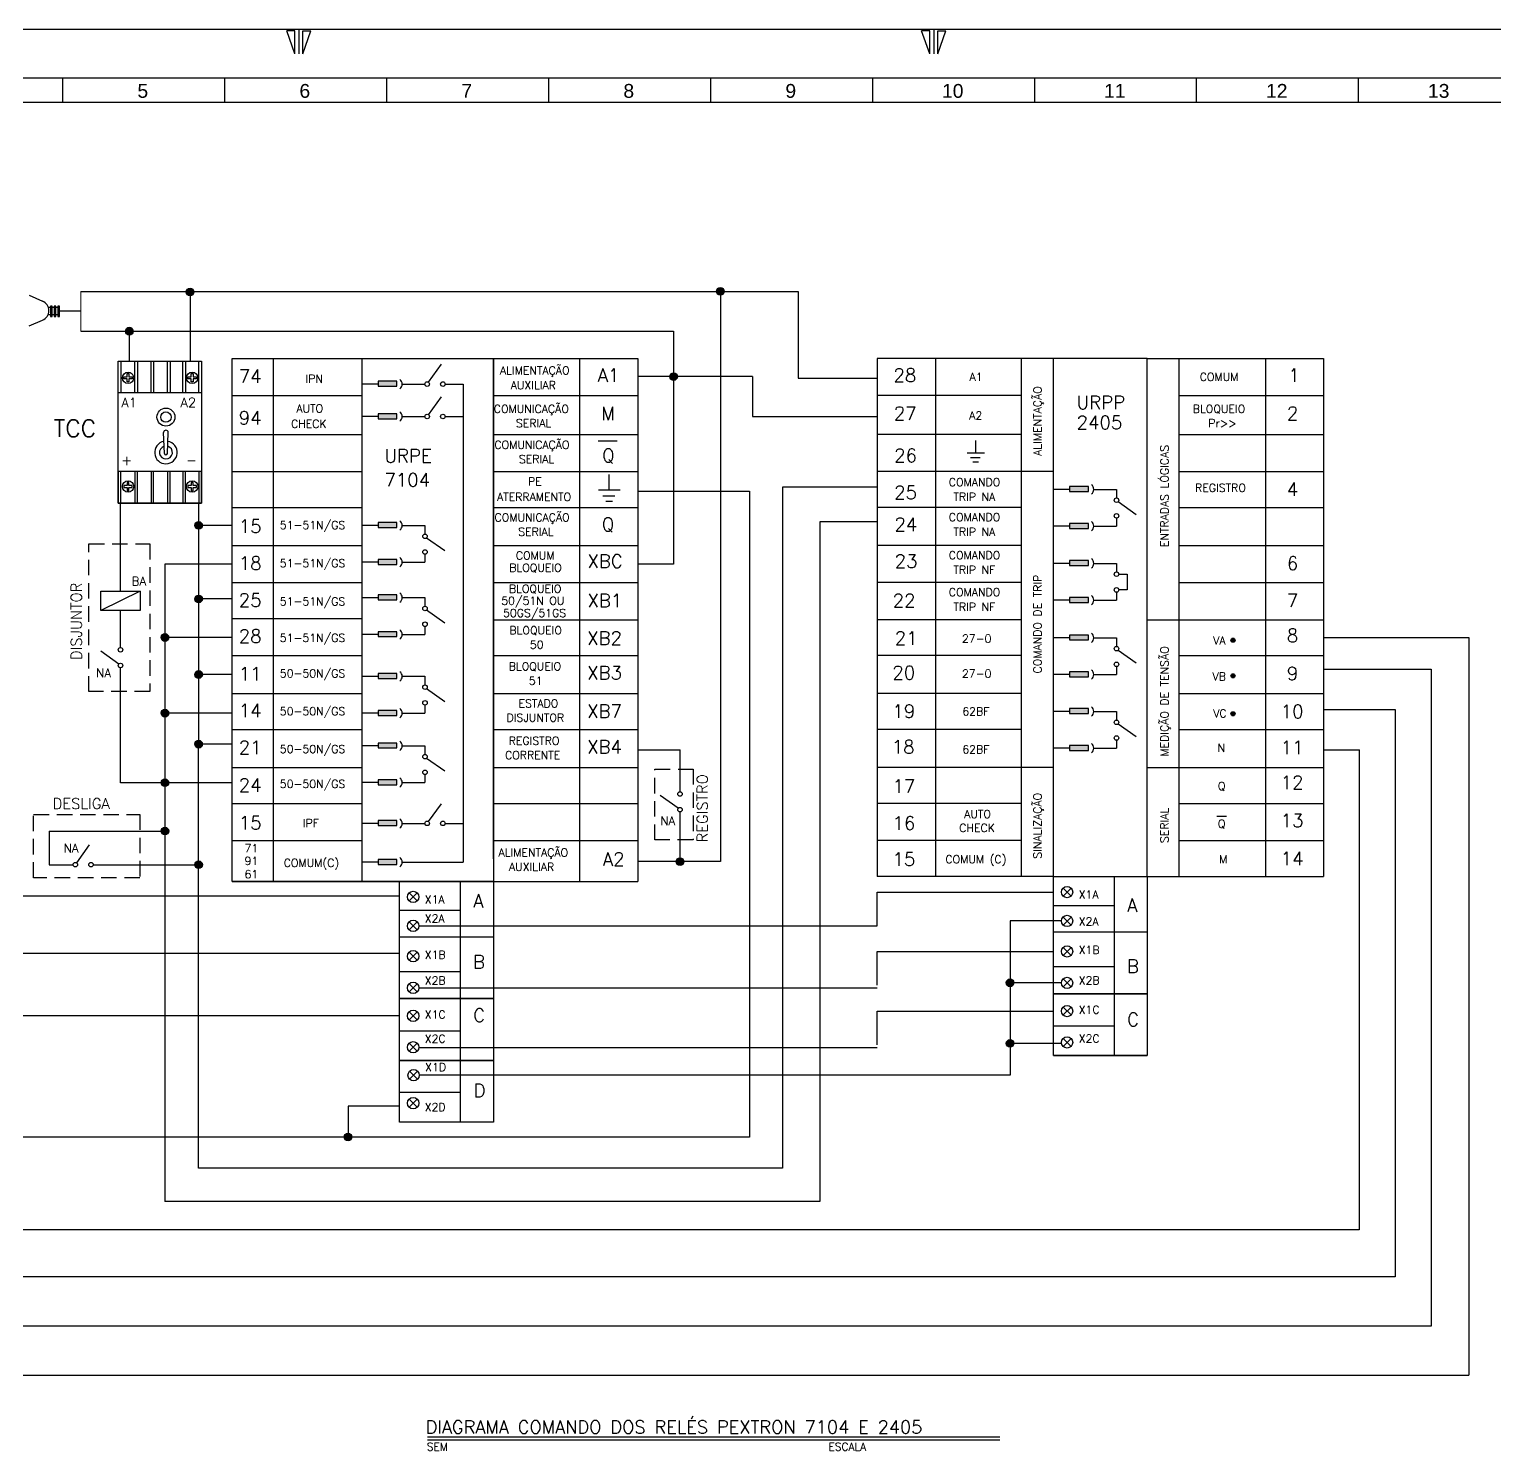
# Model space of a CAD drawing. Header units: millimetres. Extents: x 4701 to 5972, y 985 to 1750.
# Drawn here: x 4856.5 to 5156.5, y 1360.3 to 1651.3 of the extents above; entities that cross this region are included whole.
import ezdxf
from ezdxf.enums import TextEntityAlignment as Align

# ---------------------------------------------------------------- set-up
doc = ezdxf.new("R2010")
doc.units = ezdxf.units.MM
doc.linetypes.add('DASHED', pattern=[19.05, 12.7, -6.35])
for name, color, linetype in [('CT00035', 2, 'Continuous'), ('HACHURAS', 6, 'Continuous'), ('PEN1', 1, 'Continuous'), ('PEN2', 2, 'Continuous'), ('PEN3', 3, 'Continuous'), ('PEN4', 4, 'Continuous'), ('PEN6', 6, 'Continuous'), ('TEXTO 2', 2, 'Continuous'), ('TEXTO 4', 4, 'Continuous'), ('TEXTO3', 3, 'Continuous')]:
    doc.layers.add(name, color=color, linetype=linetype)
doc.styles.add('ROMANS', font='romans.shx', dxfattribs={"height": 1.8})
doc.styles.add('ROMANS1', font='romans.shx', dxfattribs={"height": 1.8})
doc.styles.add('TEXTO STAHL', font='arial.ttf')

msp = doc.modelspace()

# ---------------------------------------------------------------- hatches: boundary and pattern name
at = {"layer": 'PEN1'}
for points in [[(4931.73, 1579.22), (4927.86, 1579.22), (4927.86, 1578.2), (4931.73, 1578.2)], [(4931.73, 1572.58), (4927.86, 1572.58), (4927.86, 1571.56), (4931.73, 1571.56)], [(5073.33, 1557.67), (5069.46, 1557.67), (5069.46, 1556.65), (5073.33, 1556.65)], [(4931.73, 1550.3), (4927.86, 1550.3), (4927.86, 1549.28), (4931.73, 1549.28)], [(5073.33, 1550.14), (5069.46, 1550.14), (5069.46, 1549.11), (5073.33, 1549.11)], [(4931.73, 1542.76), (4927.86, 1542.76), (4927.86, 1541.74), (4931.73, 1541.74)], [(5073.33, 1542.52), (5069.46, 1542.52), (5069.46, 1541.5), (5073.33, 1541.5)], [(4931.73, 1535.5), (4927.86, 1535.5), (4927.86, 1534.48), (4931.73, 1534.48)], [(5073.33, 1534.98), (5069.46, 1534.98), (5069.46, 1533.96), (5073.33, 1533.96)], [(4931.73, 1527.96), (4927.86, 1527.96), (4927.86, 1526.94), (4931.73, 1526.94)], [(5073.33, 1527.28), (5069.46, 1527.28), (5069.46, 1526.26), (5073.33, 1526.26)], [(4931.73, 1519.39), (4927.86, 1519.39), (4927.86, 1518.37), (4931.73, 1518.37)], [(5073.33, 1519.74), (5069.46, 1519.74), (5069.46, 1518.72), (5073.33, 1518.72)], [(5073.33, 1512.22), (5069.46, 1512.22), (5069.46, 1511.19), (5073.33, 1511.19)], [(4931.73, 1511.85), (4927.86, 1511.85), (4927.86, 1510.83), (4931.73, 1510.83)], [(4931.73, 1505.17), (4927.86, 1505.17), (4927.86, 1504.15), (4931.73, 1504.15)], [(5073.33, 1504.68), (5069.46, 1504.68), (5069.46, 1503.65), (5073.33, 1503.65)], [(4931.73, 1497.63), (4927.86, 1497.63), (4927.86, 1496.61), (4931.73, 1496.61)], [(4931.73, 1489.28), (4927.86, 1489.28), (4927.86, 1488.26), (4931.73, 1488.26)], [(4931.73, 1481.34), (4927.86, 1481.34), (4927.86, 1480.32), (4931.73, 1480.32)]]:
    msp.add_hatch(color=256, dxfattribs=at).paths.add_polyline_path(points)
at = {"layer": 'PEN2'}
h = msp.add_hatch(color=256, dxfattribs=at)
h.dxf.hatch_style = 1
h.paths.add_polyline_path([(5103.35, 1526.21, 1), (5102.5, 1526.21, 1)])
h = msp.add_hatch(color=256, dxfattribs=at)
h.dxf.hatch_style = 1
h.paths.add_polyline_path([(5103.35, 1518.92, 1), (5102.5, 1518.92, 1)])
h = msp.add_hatch(color=256, dxfattribs=at)
h.dxf.hatch_style = 1
h.paths.add_polyline_path([(5103.35, 1511.15, 1), (5102.5, 1511.15, 1)])
at = {"layer": 'PEN3'}
h = msp.add_hatch(color=256, dxfattribs=at)
h.paths.add_polyline_path([(4889.38, 1598.29, 0.414214), (4888.59, 1597.51), (4889.38, 1597.51)])
h.paths.add_polyline_path([(4889.38, 1598.29), (4889.38, 1597.51), (4890.17, 1597.51, 0.414214)])
h.paths.add_polyline_path([(4890.17, 1597.51), (4888.59, 1597.51, 1)])
h = msp.add_hatch(color=256, dxfattribs=at)
h.paths.add_polyline_path([(4997.95, 1598.41, 0.414214), (4997.16, 1597.63), (4997.95, 1597.63)])
h.paths.add_polyline_path([(4997.95, 1598.41), (4997.95, 1597.63), (4998.74, 1597.63, 0.414214)])
h.paths.add_polyline_path([(4998.74, 1597.63), (4997.16, 1597.63, 1)])
h = msp.add_hatch(color=256, dxfattribs=at)
h.paths.add_polyline_path([(4876.94, 1590.27, 0.414214), (4876.15, 1589.48), (4876.94, 1589.48)])
h.paths.add_polyline_path([(4876.94, 1590.27), (4876.94, 1589.48), (4877.72, 1589.48, 0.414214)])
h.paths.add_polyline_path([(4877.72, 1589.48), (4876.15, 1589.48, 1)])
h = msp.add_hatch(color=256, dxfattribs=at)
h.paths.add_polyline_path([(4988.38, 1580.97, 0.414214), (4987.59, 1580.18), (4988.38, 1580.18)])
h.paths.add_polyline_path([(4988.38, 1580.97), (4988.38, 1580.18), (4989.17, 1580.18, 0.414214)])
h.paths.add_polyline_path([(4989.17, 1580.18), (4987.59, 1580.18, 1)])
h = msp.add_hatch(color=256, dxfattribs=at)
h.paths.add_polyline_path([(4891.12, 1550.51, 0.414214), (4890.33, 1549.72), (4891.12, 1549.72)])
h.paths.add_polyline_path([(4891.12, 1550.51), (4891.12, 1549.72), (4891.9, 1549.72, 0.414214)])
h.paths.add_polyline_path([(4891.9, 1549.72), (4890.33, 1549.72, 1)])
h = msp.add_hatch(color=256, dxfattribs=at)
h.paths.add_polyline_path([(4891.12, 1535.46, 0.414214), (4890.33, 1534.67), (4891.12, 1534.67)])
h.paths.add_polyline_path([(4891.12, 1535.46), (4891.12, 1534.67), (4891.9, 1534.67, 0.414214)])
h.paths.add_polyline_path([(4891.9, 1534.67), (4890.33, 1534.67, 1)])
h = msp.add_hatch(color=256, dxfattribs=at)
h.paths.add_polyline_path([(4884.23, 1527.55, 0.414214), (4883.44, 1526.77), (4884.23, 1526.77)])
h.paths.add_polyline_path([(4884.23, 1527.55), (4884.23, 1526.77), (4885.02, 1526.77, 0.414214)])
h.paths.add_polyline_path([(4885.02, 1526.77), (4883.44, 1526.77, 1)])
h = msp.add_hatch(color=256, dxfattribs=at)
h.paths.add_polyline_path([(4891.12, 1519.97, 0.414214), (4890.33, 1519.19), (4891.12, 1519.19)])
h.paths.add_polyline_path([(4891.12, 1519.97), (4891.12, 1519.19), (4891.9, 1519.19, 0.414214)])
h.paths.add_polyline_path([(4891.9, 1519.19), (4890.33, 1519.19, 1)])
h = msp.add_hatch(color=256, dxfattribs=at)
h.paths.add_polyline_path([(4884.23, 1512.06, 0.414214), (4883.44, 1511.28), (4884.23, 1511.28)])
h.paths.add_polyline_path([(4884.23, 1512.06), (4884.23, 1511.28), (4885.02, 1511.28, 0.414214)])
h.paths.add_polyline_path([(4885.02, 1511.28), (4883.44, 1511.28, 1)])
h = msp.add_hatch(color=256, dxfattribs=at)
h.paths.add_polyline_path([(4891.12, 1505.73, 0.414214), (4890.33, 1504.94), (4891.12, 1504.94)])
h.paths.add_polyline_path([(4891.12, 1505.73), (4891.12, 1504.94), (4891.9, 1504.94, 0.414214)])
h.paths.add_polyline_path([(4891.9, 1504.94), (4890.33, 1504.94, 1)])
h = msp.add_hatch(color=256, dxfattribs=at)
h.paths.add_polyline_path([(4884.23, 1497.82, 0.414214), (4883.44, 1497.03), (4884.23, 1497.03)])
h.paths.add_polyline_path([(4884.23, 1497.82), (4884.23, 1497.03), (4885.02, 1497.03, 0.414214)])
h.paths.add_polyline_path([(4885.02, 1497.03), (4883.44, 1497.03, 1)])
h = msp.add_hatch(color=256, dxfattribs=at)
h.paths.add_polyline_path([(4884.23, 1487.92, 0.414214), (4883.44, 1487.14), (4884.23, 1487.14)])
h.paths.add_polyline_path([(4884.23, 1487.92), (4884.23, 1487.14), (4885.02, 1487.14, 0.414214)])
h.paths.add_polyline_path([(4885.02, 1487.14), (4883.44, 1487.14, 1)])
h = msp.add_hatch(color=256, dxfattribs=at)
h.paths.add_polyline_path([(4891.12, 1481.04, 0.414214), (4890.33, 1480.25), (4891.12, 1480.25)])
h.paths.add_polyline_path([(4891.12, 1481.04), (4891.12, 1480.25), (4891.9, 1480.25, 0.414214)])
h.paths.add_polyline_path([(4891.9, 1480.25), (4890.33, 1480.25, 1)])
h = msp.add_hatch(color=256, dxfattribs=at)
h.paths.add_polyline_path([(4989.7, 1481.67, 0.414214), (4988.91, 1480.88), (4989.7, 1480.88)])
h.paths.add_polyline_path([(4989.7, 1481.67), (4989.7, 1480.88), (4990.48, 1480.88, 0.414214)])
h.paths.add_polyline_path([(4990.48, 1480.88), (4988.91, 1480.88, 1)])
h = msp.add_hatch(color=256, dxfattribs=at)
h.paths.add_polyline_path([(5057.27, 1456.87, 0.414214), (5056.48, 1456.08), (5057.27, 1456.08)])
h.paths.add_polyline_path([(5057.27, 1456.87), (5057.27, 1456.08), (5058.06, 1456.08, 0.414214)])
h.paths.add_polyline_path([(5058.06, 1456.08), (5056.48, 1456.08, 1)])
h = msp.add_hatch(color=256, dxfattribs=at)
h.paths.add_polyline_path([(5057.27, 1444.46, 0.414214), (5056.48, 1443.67), (5057.27, 1443.67)])
h.paths.add_polyline_path([(5057.27, 1444.46), (5057.27, 1443.67), (5058.06, 1443.67, 0.414214)])
h.paths.add_polyline_path([(5058.06, 1443.67), (5056.48, 1443.67, 1)])
h = msp.add_hatch(color=256, dxfattribs=at)
h.paths.add_polyline_path([(4921.72, 1425.28, 0.414214), (4920.93, 1424.49), (4921.72, 1424.49)])
h.paths.add_polyline_path([(4921.72, 1425.28), (4921.72, 1424.49), (4922.51, 1424.49, 0.414214)])
h.paths.add_polyline_path([(4922.51, 1424.49), (4920.93, 1424.49, 1)])

# ---------------------------------------------------------------- linework, layer by layer
at = {"layer": 'HACHURAS'}
for p, q in [((4938.22, 1579.01), (4940.83, 1582.7)), ((4938.22, 1572.37), (4940.83, 1576.06)), ((5079.42, 1554.58), (5083.11, 1551.97)), ((4937.82, 1547.2), (4941.51, 1544.59)), ((5079.53, 1539.72), (5081.26, 1539.72)), ((5081.26, 1539.72), (5081.26, 1536.51)), ((5081.26, 1536.51), (5079.53, 1536.51)), ((4937.82, 1532.4), (4941.51, 1529.79)), ((5079.42, 1524.19), (5083.11, 1521.58)), ((4874.77, 1521.34), (4871.08, 1523.95)), ((4937.82, 1516.3), (4941.51, 1513.69)), ((5079.42, 1509.12), (5083.11, 1506.51)), ((4937.82, 1502.08), (4941.51, 1499.47)), ((4989.34, 1491.81), (4985.65, 1494.42)), ((4938.22, 1489.07), (4940.83, 1492.75)), ((4866.17, 1480.61), (4868.78, 1484.3))]:
    msp.add_line(p, q, dxfattribs=at)
at = {"layer": 'PEN1'}
for p, q in [((4700.64, 1651.28), (5541.64, 1651.28)), ((4910.82, 1651), (4909.16, 1651)), ((4910.82, 1646.28), (4909.16, 1651)), ((4910.82, 1646.28), (4910.82, 1651)), ((4911.64, 1651.28), (4911.64, 1646.28)), ((4912.45, 1646.28), (4912.45, 1651)), ((4912.45, 1651), (4914.11, 1651)), ((4912.45, 1646.28), (4914.11, 1651)), ((5040.82, 1651), (5039.16, 1651)), ((5040.82, 1646.28), (5039.16, 1651)), ((5040.82, 1646.28), (5040.82, 1651)), ((5041.64, 1651.28), (5041.64, 1646.28)), ((5042.45, 1646.28), (5042.45, 1651)), ((5042.45, 1651), (5044.11, 1651)), ((5042.45, 1646.28), (5044.11, 1651)), ((4863.31, 1636.28), (4863.31, 1641.28)), ((4896.47, 1636.28), (4896.47, 1641.28)), ((4929.64, 1636.28), (4929.64, 1641.28)), ((4962.81, 1636.28), (4962.81, 1641.28)), ((4995.97, 1636.28), (4995.97, 1641.28)), ((5029.14, 1636.28), (5029.14, 1641.28)), ((5062.31, 1636.28), (5062.31, 1641.28)), ((5095.47, 1636.28), (5095.47, 1641.28)), ((5128.64, 1636.28), (5128.64, 1641.28)), ((5526.64, 1636.28), (4730.64, 1636.28)), ((4906.39, 1583.9), (4906.39, 1476.82)), ((4924.53, 1583.9), (4924.53, 1476.82)), ((4951.48, 1583.9), (4981.03, 1583.9)), ((4951.48, 1481.45), (4951.48, 1583.9)), ((4969.14, 1583.9), (4969.14, 1476.82)), ((4981.03, 1583.9), (4981.03, 1476.82)), ((5066.13, 1583.9), (5030.08, 1583.9)), ((5030.08, 1583.9), (5030.08, 1477.81)), ((5041.97, 1583.9), (5041.97, 1477.81)), ((5059.63, 1477.81), (5059.63, 1583.9)), ((5066.13, 1477.81), (5066.13, 1583.9)), ((5085.37, 1583.9), (5066.13, 1583.9)), ((5085.37, 1583.9), (5121.43, 1583.9)), ((5085.37, 1477.81), (5085.37, 1583.9)), ((5091.87, 1477.81), (5091.87, 1583.9)), ((5109.54, 1583.9), (5109.54, 1477.81)), ((5121.43, 1583.9), (5121.43, 1477.81)), ((4924.53, 1578.71), (4927.86, 1578.71)), ((4897.99, 1576.3), (4924.53, 1576.3)), ((4951.48, 1576.3), (4981.03, 1576.3)), ((5059.63, 1576.3), (5030.08, 1576.3)), ((5091.87, 1576.3), (5121.43, 1576.3)), ((4924.53, 1572.07), (4927.86, 1572.07)), ((4897.99, 1568.33), (4924.53, 1568.33)), ((4951.48, 1568.33), (4981.03, 1568.33)), ((5059.63, 1568.33), (5030.08, 1568.33)), ((5091.87, 1568.33), (5121.43, 1568.33)), ((4897.99, 1560.75), (4924.53, 1560.75)), ((4951.48, 1560.75), (4981.03, 1560.75)), ((5066.13, 1560.75), (5030.08, 1560.75)), ((5091.87, 1560.75), (5121.43, 1560.75)), ((4897.99, 1553.37), (4924.53, 1553.37)), ((4951.48, 1553.37), (4981.03, 1553.37)), ((5059.63, 1553.37), (5030.08, 1553.37)), ((5091.87, 1553.37), (5121.43, 1553.37)), ((4897.99, 1545.6), (4924.53, 1545.6)), ((4951.48, 1545.6), (4981.03, 1545.6)), ((5059.63, 1545.6), (5030.08, 1545.6)), ((5091.87, 1545.6), (5121.43, 1545.6)), ((4879.13, 1536.28), (4871.13, 1532.28)), ((4897.99, 1538.02), (4924.53, 1538.02)), ((4951.48, 1538.02), (4981.03, 1538.02)), ((5059.63, 1538.02), (5030.08, 1538.02)), ((5091.87, 1538.02), (5121.43, 1538.02)), ((4897.99, 1530.64), (4924.53, 1530.64)), ((4951.48, 1530.36), (4981.03, 1530.36)), ((5059.63, 1530.36), (5030.08, 1530.36)), ((5085.37, 1530.36), (5121.43, 1530.36)), ((4897.99, 1523.07), (4924.53, 1523.07)), ((4951.48, 1523.07), (4981.03, 1523.07)), ((5059.63, 1523.07), (5030.08, 1523.07)), ((5091.87, 1523.07), (5121.43, 1523.07)), ((4897.99, 1515.29), (4924.53, 1515.29)), ((4951.48, 1515.29), (4981.03, 1515.29)), ((5059.63, 1515.29), (5030.08, 1515.29)), ((5091.87, 1515.29), (5121.43, 1515.29)), ((4897.99, 1507.91), (4924.53, 1507.91)), ((4951.48, 1507.91), (4981.03, 1507.91)), ((5059.63, 1507.91), (5030.08, 1507.91)), ((5091.87, 1507.91), (5121.43, 1507.91)), ((4897.99, 1500.14), (4924.53, 1500.14)), ((4951.48, 1500.14), (4981.03, 1500.14)), ((5066.13, 1500.14), (5030.08, 1500.14)), ((5085.37, 1500.14), (5121.43, 1500.14)), ((4897.99, 1492.76), (4924.53, 1492.76)), ((4951.48, 1492.76), (4981.03, 1492.76)), ((5059.63, 1492.76), (5030.08, 1492.76)), ((5091.87, 1492.76), (5121.43, 1492.76)), ((4897.99, 1485.18), (4924.53, 1485.18)), ((4951.48, 1485.18), (4981.03, 1485.18)), ((5059.63, 1485.18), (5030.08, 1485.18)), ((5091.87, 1485.18), (5121.43, 1485.18)), ((4897.99, 1476.82), (4981.03, 1476.82)), ((4944.71, 1476.82), (4944.71, 1427.52)), ((5066.13, 1477.81), (5030.08, 1477.81)), ((5078.6, 1477.81), (5078.6, 1441.18)), ((5085.37, 1477.81), (5121.43, 1477.81)), ((4934.24, 1474.47), (4935.87, 1472.84)), ((4934.24, 1472.84), (4935.87, 1474.47)), ((5068.13, 1475.47), (5069.76, 1473.83)), ((5068.13, 1473.83), (5069.76, 1475.47)), ((4944.71, 1470.86), (4932.24, 1470.86)), ((5078.6, 1471.85), (5066.13, 1471.85)), ((4934.24, 1468.55), (4935.87, 1466.92)), ((4934.24, 1466.92), (4935.87, 1468.55)), ((5068.13, 1469.54), (5069.76, 1467.91)), ((5068.13, 1467.91), (5069.76, 1469.54)), ((4934.24, 1462.34), (4935.87, 1460.7)), ((4934.24, 1460.7), (4935.87, 1462.34)), ((5068.13, 1463.33), (5069.76, 1461.7)), ((5068.13, 1461.7), (5069.76, 1463.33)), ((4944.71, 1458.34), (4932.24, 1458.34)), ((5078.6, 1459.33), (5066.13, 1459.33)), ((4934.24, 1455.87), (4935.87, 1454.24)), ((4934.24, 1454.24), (4935.87, 1455.87)), ((5068.13, 1456.86), (5069.76, 1455.23)), ((5068.13, 1455.23), (5069.76, 1456.86)), ((4934.24, 1450.13), (4935.87, 1448.49)), ((4934.24, 1448.49), (4935.87, 1450.13)), ((5068.13, 1451.12), (5069.76, 1449.49)), ((5068.13, 1449.49), (5069.76, 1451.12)), ((4944.71, 1446.17), (4932.24, 1446.17)), ((5078.6, 1447.17), (5066.13, 1447.17)), ((4934.24, 1443.69), (4935.87, 1442.06)), ((4934.24, 1442.06), (4935.87, 1443.69)), ((5068.13, 1444.69), (5069.76, 1443.05)), ((5068.13, 1443.05), (5069.76, 1444.69)), ((4934.32, 1437.98), (4935.96, 1436.35)), ((4934.32, 1436.35), (4935.96, 1437.98)), ((4944.71, 1433.61), (4932.24, 1433.61)), ((4934.24, 1432.25), (4935.87, 1430.61)), ((4934.24, 1430.61), (4935.87, 1432.25))]:
    msp.add_line(p, q, dxfattribs=at)
at = {"layer": 'PEN1', "color": 1}
for p, q in [((4860.79, 1594.31), (4860.39, 1594.31)), ((4861.55, 1594.31), (4861.14, 1594.31)), ((4862.31, 1594.31), (4861.91, 1594.31)), ((4860.79, 1592.8), (4860.29, 1592.8)), ((4861.55, 1592.8), (4861.14, 1592.8)), ((4862.31, 1592.8), (4861.91, 1592.8)), ((4884.13, 1564.46), (4883.96, 1568.73)), ((4884.75, 1564.46), (4884.92, 1568.73)), ((5055.2, 1362.42), (4938, 1362.42))]:
    msp.add_line(p, q, dxfattribs=at)
for points in [[(4861.14, 1594.63), (4860.79, 1594.63), (4860.79, 1592.48), (4861.14, 1592.48)], [(4861.91, 1594.63), (4861.55, 1594.63), (4861.55, 1592.48), (4861.91, 1592.48)], [(4862.67, 1594.63), (4862.31, 1594.63), (4862.31, 1592.48), (4862.67, 1592.48)], [(4874.65, 1583.31), (4891.73, 1583.31), (4891.73, 1554.3), (4874.65, 1554.3)], [(4874.65, 1583.31), (4891.73, 1583.31), (4891.73, 1576.89), (4874.65, 1576.89)], [(4874.65, 1583.31), (4875.19, 1583.31), (4875.19, 1576.89), (4874.65, 1576.89)], [(4878.08, 1583.31), (4878.61, 1583.31), (4878.61, 1576.89), (4878.08, 1576.89)], [(4881.38, 1583.31), (4881.92, 1583.31), (4881.92, 1576.89), (4881.38, 1576.89)], [(4884.77, 1583.31), (4885.31, 1583.31), (4885.31, 1576.89), (4884.77, 1576.89)], [(4887.91, 1583.31), (4888.45, 1583.31), (4888.45, 1576.89), (4887.91, 1576.89)], [(4891.19, 1583.31), (4891.73, 1583.31), (4891.73, 1576.89), (4891.19, 1576.89)], [(4874.65, 1554.3), (4891.73, 1554.3), (4891.73, 1560.72), (4874.65, 1560.72)], [(4874.65, 1554.3), (4875.19, 1554.3), (4875.19, 1560.72), (4874.65, 1560.72)], [(4878.08, 1554.3), (4878.61, 1554.3), (4878.61, 1560.72), (4878.08, 1560.72)], [(4881.38, 1554.3), (4881.92, 1554.3), (4881.92, 1560.72), (4881.38, 1560.72)], [(4884.77, 1554.3), (4885.31, 1554.3), (4885.31, 1560.72), (4884.77, 1560.72)], [(4887.91, 1554.3), (4888.45, 1554.3), (4888.45, 1560.72), (4887.91, 1560.72)], [(4891.19, 1554.3), (4891.73, 1554.3), (4891.73, 1560.72), (4891.19, 1560.72)]]:
    msp.add_lwpolyline(points, close=True, dxfattribs=at)
at = {"layer": 'PEN1'}
for points in [[(4897.99, 1583.9), (4951.48, 1583.9), (4951.48, 1476.82), (4897.99, 1476.82)], [(4927.86, 1578.2), (4931.73, 1578.2), (4931.73, 1579.22), (4927.86, 1579.22)], [(4927.86, 1571.56), (4931.73, 1571.56), (4931.73, 1572.58), (4927.86, 1572.58)], [(5069.46, 1556.65), (5073.33, 1556.65), (5073.33, 1557.67), (5069.46, 1557.67)], [(4927.86, 1549.28), (4931.73, 1549.28), (4931.73, 1550.3), (4927.86, 1550.3)], [(5069.46, 1549.11), (5073.33, 1549.11), (5073.33, 1550.14), (5069.46, 1550.14)], [(4927.86, 1541.74), (4931.73, 1541.74), (4931.73, 1542.76), (4927.86, 1542.76)], [(5069.46, 1541.5), (5073.33, 1541.5), (5073.33, 1542.52), (5069.46, 1542.52)], [(4927.86, 1534.48), (4931.73, 1534.48), (4931.73, 1535.5), (4927.86, 1535.5)], [(5069.46, 1533.96), (5073.33, 1533.96), (5073.33, 1534.98), (5069.46, 1534.98)], [(4927.86, 1526.94), (4931.73, 1526.94), (4931.73, 1527.96), (4927.86, 1527.96)], [(5069.46, 1526.26), (5073.33, 1526.26), (5073.33, 1527.28), (5069.46, 1527.28)], [(4927.86, 1518.37), (4931.73, 1518.37), (4931.73, 1519.39), (4927.86, 1519.39)], [(5069.46, 1518.72), (5073.33, 1518.72), (5073.33, 1519.74), (5069.46, 1519.74)], [(5069.46, 1511.19), (5073.33, 1511.19), (5073.33, 1512.22), (5069.46, 1512.22)], [(4927.86, 1510.83), (4931.73, 1510.83), (4931.73, 1511.85), (4927.86, 1511.85)], [(4927.86, 1504.15), (4931.73, 1504.15), (4931.73, 1505.17), (4927.86, 1505.17)], [(5069.46, 1503.65), (5073.33, 1503.65), (5073.33, 1504.68), (5069.46, 1504.68)], [(4927.86, 1496.61), (4931.73, 1496.61), (4931.73, 1497.63), (4927.86, 1497.63)], [(4927.86, 1488.26), (4931.73, 1488.26), (4931.73, 1489.28), (4927.86, 1489.28)], [(4927.86, 1480.32), (4931.73, 1480.32), (4931.73, 1481.34), (4927.86, 1481.34)], [(4932.24, 1476.82), (4951.48, 1476.82), (4951.48, 1427.52), (4932.24, 1427.52)], [(4951.48, 1452.84), (4932.24, 1452.84), (4932.24, 1465.5), (4951.48, 1465.5)], [(5085.37, 1453.84), (5066.13, 1453.84), (5066.13, 1466.5), (5085.37, 1466.5)], [(4951.48, 1440.18), (4932.24, 1440.18), (4932.24, 1452.84), (4951.48, 1452.84)], [(5085.37, 1441.18), (5066.13, 1441.18), (5066.13, 1453.84), (5085.37, 1453.84)], [(4951.48, 1427.52), (4932.24, 1427.52), (4932.24, 1440.18), (4951.48, 1440.18)]]:
    msp.add_lwpolyline(points, close=True, dxfattribs=at)
at = {"layer": 'PEN1', "color": 1}
for points in [[(4876.5, 1579.74), (4875.82, 1579.74), (4875.82, 1580.1), (4876.5, 1580.1)], [(4876.5, 1580.1), (4876.5, 1580.82), (4876.86, 1580.82), (4876.86, 1580.1)], [(4876.86, 1579.74), (4876.86, 1579.09), (4876.5, 1579.09), (4876.5, 1579.74)], [(4876.86, 1580.1), (4877.55, 1580.1), (4877.55, 1579.74), (4876.86, 1579.74)], [(4889.63, 1579.74), (4888.94, 1579.74), (4888.94, 1580.1), (4889.63, 1580.1)], [(4889.63, 1580.1), (4889.63, 1580.82), (4889.99, 1580.82), (4889.99, 1580.1)], [(4889.99, 1579.74), (4889.99, 1579.09), (4889.63, 1579.09), (4889.63, 1579.74)], [(4889.99, 1580.1), (4890.68, 1580.1), (4890.68, 1579.74), (4889.99, 1579.74)], [(4876.5, 1557.86), (4875.82, 1557.86), (4875.82, 1557.51), (4876.5, 1557.51)], [(4876.86, 1557.86), (4876.86, 1558.52), (4876.5, 1558.52), (4876.5, 1557.86)], [(4876.5, 1557.51), (4876.5, 1556.78), (4876.86, 1556.78), (4876.86, 1557.51)], [(4876.86, 1557.51), (4877.55, 1557.51), (4877.55, 1557.86), (4876.86, 1557.86)], [(4889.63, 1557.86), (4888.94, 1557.86), (4888.94, 1557.51), (4889.63, 1557.51)], [(4889.99, 1557.86), (4889.99, 1558.52), (4889.63, 1558.52), (4889.63, 1557.86)], [(4889.63, 1557.51), (4889.63, 1556.78), (4889.99, 1556.78), (4889.99, 1557.51)], [(4889.99, 1557.51), (4890.68, 1557.51), (4890.68, 1557.86), (4889.99, 1557.86)]]:
    msp.add_lwpolyline(points, dxfattribs=at)
at = {"layer": 'PEN1'}
for points in [[(5066.13, 1441.18), (5066.13, 1477.81), (5085.37, 1477.81), (5085.37, 1441.18)], [(5066.13, 1441.18), (5085.37, 1441.18)]]:
    msp.add_lwpolyline(points, dxfattribs=at)
at = {"layer": 'PEN1', "color": 1}
for centre, radius in [((4876.68, 1579.92), 1.16), ((4889.81, 1579.92), 1.16), ((4884.44, 1571.89), 1.84), ((4884.44, 1571.89), 1.07), ((4876.68, 1557.68), 1.16), ((4889.81, 1557.68), 1.16)]:
    msp.add_circle(centre, radius, dxfattribs=at)
at = {"layer": 'PEN1'}
for centre, radius in [((4937.93, 1578.65), 0.463), ((4941.14, 1578.65), 0.463), ((4937.93, 1572.01), 0.463), ((4941.14, 1572.01), 0.463), ((5079.07, 1554.87), 0.463), ((5079.07, 1551.66), 0.463), ((4937.47, 1547.49), 0.463), ((4937.47, 1544.28), 0.463), ((5079.07, 1539.72), 0.463), ((5079.07, 1536.51), 0.463), ((4937.47, 1532.7), 0.463), ((4937.47, 1529.48), 0.463), ((4875.13, 1524.26), 0.463), ((5079.07, 1524.48), 0.463), ((4875.13, 1521.05), 0.463), ((5079.07, 1521.27), 0.463), ((4937.47, 1516.59), 0.463), ((4937.47, 1513.38), 0.463), ((5079.07, 1509.41), 0.463), ((5079.07, 1506.2), 0.463), ((4937.47, 1502.37), 0.463), ((4937.47, 1499.16), 0.463), ((4989.7, 1494.73), 0.463), ((4989.7, 1491.52), 0.463), ((4937.93, 1488.71), 0.463), ((4941.14, 1488.71), 0.463), ((4865.88, 1480.25), 0.463), ((4869.09, 1480.25), 0.463), ((4935.05, 1473.66), 1.16), ((5068.95, 1474.65), 1.16), ((4935.05, 1467.73), 1.16), ((5068.95, 1468.73), 1.16), ((4935.05, 1461.52), 1.16), ((5068.95, 1462.51), 1.16), ((4935.05, 1455.05), 1.16), ((5068.95, 1456.05), 1.16), ((4935.05, 1449.31), 1.16), ((5068.95, 1450.3), 1.16), ((4935.05, 1442.88), 1.16), ((5068.95, 1443.87), 1.16), ((4935.14, 1437.16), 1.16), ((4935.05, 1431.43), 1.16)]:
    msp.add_circle(centre, radius, dxfattribs=at)
for centre in [(4931.69, 1578.65), (4931.69, 1572.01), (5073.29, 1557.1), (4931.69, 1549.72), (5073.29, 1549.56), (4931.69, 1542.18), (5073.29, 1541.95), (4931.69, 1534.93), (5073.29, 1534.41), (4931.69, 1527.39), (5073.29, 1526.71), (4931.69, 1518.82), (5073.29, 1519.17), (4931.69, 1511.28), (5073.29, 1511.64), (4931.69, 1504.6), (5073.29, 1504.1), (4931.69, 1497.06), (4931.69, 1488.71), (4931.69, 1480.76)]:
    msp.add_arc(centre, 1.13, 303.7367, 56.2633, dxfattribs=at)
at = {"layer": 'PEN1', "color": 1}
for centre, radius, start, end in [((4884.44, 1568.73), 0.481, 0, 180), ((4884.44, 1564.64), 2.31, 100.3157, 79.9296), ((4884.44, 1564.64), 1.32, 106.4393, 73.9988), ((4884.44, 1564.46), 0.311, 180, 355.4377)]:
    msp.add_arc(centre, radius, start, end, dxfattribs=at)
at = {"layer": 'PEN2'}
for p, q in [((4856.46, 1596.82), (4859.16, 1595.62)), ((4856.46, 1590.54), (4859.16, 1591.74)), ((5050.23, 1564.59), (5050.23, 1567.08)), ((5048.46, 1564.59), (5052.01, 1564.59)), ((5049.2, 1563.6), (5051.15, 1563.6)), ((5049.65, 1562.73), (5050.79, 1562.73)), ((5099.62, 1490.17), (5101.56, 1490.17))]:
    msp.add_line(p, q, dxfattribs=at)
for centre in [(5102.92, 1526.21), (5102.92, 1518.92), (5102.92, 1511.15)]:
    msp.add_circle(centre, 0.426, dxfattribs=at)
msp.add_arc((4858.4, 1593.68), 2.09, 291.4608, 68.5392, dxfattribs=at)
at = {"layer": 'PEN3'}
for p, q in [((4867.02, 1597.63), (5013.87, 1597.63)), ((4889.38, 1597.63), (4889.38, 1583.31)), ((4997.95, 1597.63), (4997.95, 1480.88)), ((5013.87, 1597.63), (5013.87, 1579.86)), ((4867.02, 1589.48), (4988.38, 1589.48)), ((4876.94, 1589.48), (4876.94, 1583.31)), ((4988.38, 1589.48), (4988.38, 1541.8)), ((5004.51, 1580.18), (4981.03, 1580.18)), ((5004.51, 1580.18), (5004.51, 1571.99)), ((5013.87, 1579.86), (5030.08, 1579.86)), ((5004.51, 1571.99), (5030.08, 1571.99)), ((4972.94, 1567.04), (4976.82, 1567.04)), ((4975.2, 1557.01), (4975.2, 1560.12)), ((5030.08, 1557.53), (5010.65, 1557.53)), ((5010.65, 1557.53), (5010.65, 1418.14)), ((4875.13, 1536.28), (4875.13, 1554.3)), ((4891.12, 1554.3), (4891.12, 1504.94)), ((4972.99, 1557.01), (4977.42, 1557.01)), ((4973.91, 1555.78), (4976.35, 1555.78)), ((4974.47, 1554.68), (4975.9, 1554.68)), ((4981.03, 1556.75), (5003.94, 1556.75)), ((5003.94, 1556.75), (5003.94, 1424.49)), ((4897.99, 1549.72), (4891.12, 1549.72)), ((5030.08, 1550.42), (5018.29, 1550.42)), ((5018.29, 1550.42), (5018.29, 1411.31)), ((4884.23, 1541.81), (4884.23, 1411.31)), ((4897.99, 1541.81), (4884.23, 1541.81)), ((4988.38, 1541.8), (4981.03, 1541.8)), ((4897.99, 1534.67), (4891.12, 1534.67)), ((4897.99, 1526.77), (4884.23, 1526.77)), ((5121.43, 1526.75), (5151.19, 1526.75)), ((5151.19, 1526.75), (5151.19, 1375.72)), ((4875.13, 1497.03), (4875.13, 1520.59)), ((4897.99, 1519.19), (4891.12, 1519.19)), ((5121.43, 1520.27), (5143.52, 1520.27)), ((5143.52, 1520.27), (5143.52, 1385.8)), ((4897.99, 1511.28), (4884.23, 1511.28)), ((5121.43, 1512.02), (5136.15, 1512.02)), ((5136.15, 1512.02), (5136.15, 1395.87)), ((4897.99, 1504.94), (4891.12, 1504.94)), ((4891.12, 1418.14), (4891.12, 1504.94)), ((4981.03, 1503.77), (4989.74, 1503.77)), ((4989.74, 1495.19), (4989.74, 1503.77)), ((5121.43, 1503.77), (5128.79, 1503.77)), ((5128.78, 1503.77), (5128.78, 1405.52)), ((4897.99, 1497.03), (4875.13, 1497.03)), ((4989.7, 1480.88), (4989.7, 1491.06)), ((4860.55, 1487.14), (4884.23, 1487.14)), ((4869.55, 1480.25), (4891.12, 1480.25)), ((4997.95, 1480.88), (4981.03, 1480.88)), ((4932.24, 1473.82), (4848.14, 1473.82)), ((5030.08, 1467.73), (5030.08, 1474.65)), ((5030.08, 1474.65), (5066.13, 1474.65)), ((4936.21, 1467.73), (5030.08, 1467.73)), ((5067.79, 1468.73), (5057.27, 1468.73)), ((5057.27, 1468.73), (5057.27, 1437.16)), ((4932.24, 1462.09), (4841.78, 1462.09)), ((5030.08, 1455.6), (5030.08, 1462.51)), ((5030.08, 1462.51), (5066.13, 1462.51)), ((5067.79, 1456.08), (5057.27, 1456.08)), ((4936.21, 1455.05), (5030.08, 1455.05)), ((4932.24, 1449.3), (4835.03, 1449.3)), ((5030.08, 1443.39), (5030.08, 1450.3)), ((5030.08, 1450.3), (5066.13, 1450.3)), ((5067.79, 1443.67), (5057.27, 1443.67)), ((4936.21, 1442.85), (5030.08, 1442.85)), ((5057.27, 1437.16), (4936.3, 1437.16)), ((4932.24, 1430.84), (4921.72, 1430.84)), ((4921.72, 1430.84), (4921.72, 1424.49)), ((5003.94, 1424.49), (4780.11, 1424.49)), ((5010.65, 1418.14), (4891.12, 1418.14)), ((5018.29, 1411.31), (4884.23, 1411.31)), ((5128.78, 1405.52), (4793, 1405.52)), ((5136.15, 1395.87), (4811.84, 1395.87)), ((5143.52, 1385.8), (4811.84, 1385.8)), ((4809.32, 1375.72), (5151.19, 1375.72))]:
    msp.add_line(p, q, dxfattribs=at)
at = {"layer": 'PEN3', "lineweight": 13, "ltscale": 0.25}
msp.add_line((4867.02, 1597.63), (4867.02, 1589.48), dxfattribs=at)
at = {"layer": 'PEN3'}
for centre in [(4889.38, 1597.51), (4997.95, 1597.63), (4876.94, 1589.48), (4988.38, 1580.18), (4891.12, 1549.72), (4891.12, 1534.67), (4884.23, 1526.77), (4891.12, 1519.19), (4884.23, 1511.28), (4891.12, 1504.94), (4884.23, 1497.03), (4884.23, 1487.14), (4891.12, 1480.25), (4989.7, 1480.88), (5057.27, 1456.08), (5057.27, 1443.67), (4921.72, 1424.49)]:
    msp.add_circle(centre, 0.788, dxfattribs=at)
at = {"layer": 'PEN6'}
msp.add_line((5531.64, 1641.28), (4725.64, 1641.28), dxfattribs=at)
at = {"layer": 'TEXTO 2', "linetype": 'DASHED', "ltscale": 0.25}
for points in [[(4868.65, 1545.92), (4881.17, 1545.92), (4881.17, 1515.69), (4868.65, 1515.69)], [(4984.52, 1499.82), (4992.36, 1499.82), (4992.36, 1485.33), (4984.52, 1485.33)], [(4879.1, 1490.54), (4879.1, 1477.59), (4857.34, 1477.59), (4857.34, 1490.54)]]:
    msp.add_lwpolyline(points, close=True, dxfattribs=at)
at = {"layer": 'TEXTO 2'}
msp.add_lwpolyline([(4879.13, 1532.28), (4871.13, 1532.28), (4871.13, 1536.28), (4879.13, 1536.28)], close=True, dxfattribs=at)
at = {"layer": 'TEXTO 4', "linetype": 'Continuous', "ltscale": 50}
msp.add_line((5055.19, 1363.05), (4938, 1363.05), dxfattribs=at)
at = {"layer": 'TEXTO3'}
for p, q in [((4867.02, 1593.56), (4862.67, 1593.56)), ((4932.82, 1578.65), (4937.47, 1578.65)), ((4941.6, 1578.65), (4945.29, 1578.65)), ((4945.29, 1578.65), (4945.29, 1480.76)), ((4932.82, 1572.01), (4937.47, 1572.01)), ((4941.6, 1572.01), (4945.29, 1572.01)), ((5066.13, 1557.16), (5069.46, 1557.16)), ((5074.42, 1557.1), (5079.07, 1557.1)), ((5079.07, 1557.1), (5079.07, 1555.33)), ((5079.07, 1551.2), (5079.07, 1549.56)), ((4924.53, 1549.79), (4927.86, 1549.79)), ((4932.82, 1549.72), (4937.47, 1549.72)), ((4937.47, 1549.72), (4937.47, 1547.96)), ((5066.13, 1549.62), (5069.46, 1549.62)), ((5074.42, 1549.56), (5079.07, 1549.56)), ((4924.53, 1542.25), (4927.86, 1542.25)), ((4932.82, 1542.18), (4937.47, 1542.18)), ((4937.47, 1543.82), (4937.47, 1542.18)), ((5066.13, 1542.01), (5069.46, 1542.01)), ((5074.42, 1541.95), (5079.07, 1541.95)), ((5079.07, 1541.95), (5079.07, 1540.18)), ((4924.53, 1534.99), (4927.86, 1534.99)), ((4932.82, 1534.93), (4937.47, 1534.93)), ((4937.47, 1534.93), (4937.47, 1533.16)), ((5066.13, 1534.47), (5069.46, 1534.47)), ((5074.42, 1534.41), (5079.07, 1534.41)), ((5079.07, 1536.04), (5079.07, 1534.41)), ((4875.13, 1524.72), (4875.13, 1532.28)), ((4924.53, 1527.45), (4927.86, 1527.45)), ((4932.82, 1527.39), (4937.47, 1527.39)), ((4937.47, 1529.02), (4937.47, 1527.39)), ((5066.13, 1526.77), (5069.46, 1526.77)), ((5074.42, 1526.71), (5079.07, 1526.71)), ((5079.07, 1526.71), (5079.07, 1524.94)), ((4924.53, 1518.88), (4927.86, 1518.88)), ((4932.82, 1518.82), (4937.47, 1518.82)), ((4937.47, 1518.82), (4937.47, 1517.05)), ((5066.13, 1519.23), (5069.46, 1519.23)), ((5074.42, 1519.17), (5079.07, 1519.17)), ((5079.07, 1520.8), (5079.07, 1519.17)), ((4937.47, 1512.91), (4937.47, 1511.28)), ((4924.53, 1511.34), (4927.86, 1511.34)), ((4932.82, 1511.28), (4937.47, 1511.28)), ((5066.13, 1511.7), (5069.46, 1511.7)), ((5074.42, 1511.64), (5079.07, 1511.64)), ((5079.07, 1511.64), (5079.07, 1509.87)), ((4924.53, 1504.66), (4927.86, 1504.66)), ((4932.82, 1504.6), (4937.47, 1504.6)), ((4937.47, 1504.6), (4937.47, 1502.83)), ((5066.13, 1504.16), (5069.46, 1504.16)), ((5074.42, 1504.1), (5079.07, 1504.1)), ((5079.07, 1505.74), (5079.07, 1504.1)), ((4937.47, 1498.69), (4937.47, 1497.06)), ((4924.53, 1497.12), (4927.86, 1497.12)), ((4932.82, 1497.06), (4937.47, 1497.06)), ((4924.53, 1488.77), (4927.86, 1488.77)), ((4932.82, 1488.71), (4937.47, 1488.71)), ((4941.6, 1488.71), (4945.29, 1488.71)), ((4860.55, 1487.14), (4860.55, 1480.25)), ((4860.55, 1480.25), (4865.42, 1480.25)), ((4924.53, 1480.83), (4927.86, 1480.83)), ((4932.82, 1480.76), (4945.29, 1480.76))]:
    msp.add_line(p, q, dxfattribs=at)

# ---------------------------------------------------------------- texts
at = {"layer": 'CT00035', "style": 'ROMANS'}
for s, p in [('DISJUNTOR', (4867.19, 1522.15)), ('REGISTRO', (4995.35, 1484.82))]:
    msp.add_text(s, height=2.2, rotation=90, dxfattribs=at).set_placement(p)
msp.add_text('DESLIGA', height=2.2, dxfattribs=at).set_placement((4861.25, 1491.67))
at = {"layer": 'PEN1', "style": 'TEXTO STAHL'}
for s, height, p in [('5', 2.83, (4879.7, 1638.67)), ('6', 2.83, (4912.87, 1638.67)), ('7', 2.83, (4946.03, 1638.67)), ('8', 2.83, (4979.2, 1638.67)), ('9', 2.83, (5012.37, 1638.67)), ('10', 2.832, (5045.53, 1638.67)), ('11', 2.832, (5078.7, 1638.67)), ('12', 2.832, (5111.87, 1638.67)), ('13', 2.832, (5145.03, 1638.67))]:
    msp.add_text(s, height=height, dxfattribs=at).set_placement(p, align=Align.MIDDLE_CENTER)
at = {"layer": 'PEN1'}
for s, height, style, p in [('BA', 1.774, 'ROMANS', (4877.4, 1537.41)), ('NA', 1.774, 'ROMANS', (4870.15, 1518.63)), ('NA', 1.774, 'ROMANS', (4985.68, 1488.38)), ('NA', 1.774, 'ROMANS', (4863.52, 1482.76)), ('SEM                                                                 ESCALA', 1.6, 'ROMANS1', (4937.85, 1360.29))]:
    msp.add_text(s, height=height, dxfattribs=dict(at, style=style)).set_placement(p)
at = {"layer": 'PEN2', "style": 'ROMANS'}
for s, height, p in [('ALIMENTAÇÃO', 1.638, (4952.82, 1580.62)), ('IPN', 1.638, (4913, 1578.91)), ('AUXILIAR', 1.638, (4955.02, 1577.6)), ('A1', 1.638, (5048.98, 1579.3)), ('COMUM', 1.638, (5096.09, 1579.3)), ('A1', 1.966, (4875.3, 1573.89)), ('A2', 1.966, (4887.41, 1573.89)), ('AUTO', 1.638, (4911.14, 1572.84)), ('COMUNICAÇÃO', 1.638, (4951.56, 1572.75)), ('A2', 1.638, (5048.9, 1571.39)), ('BLOQUEIO', 1.638, (5094.68, 1572.75)), ('CHECK', 1.638, (4910.04, 1569.69)), ('SERIAL', 1.638, (4956.1, 1569.82)), ('Pr>>', 1.638, (5097.85, 1569.82)), ('COMUNICAÇÃO', 1.638, (4951.69, 1565.39)), ('+', 1.97, (4875.3, 1562.06)), ('SERIAL', 1.638, (4956.7, 1562.46)), ('-', 1.97, (4888.59, 1562.06)), ('PE', 1.638, (4958.57, 1557.9)), ('COMANDO', 1.638, (5044.73, 1557.75)), ('REGISTRO', 1.638, (5095.16, 1556.59)), ('ATERRAMENTO', 1.638, (4952.23, 1554.73)), ('TRIP NA', 1.638, (5045.67, 1554.75)), ('COMUNICAÇÃO', 1.638, (4951.72, 1550.54)), ('COMANDO', 1.638, (5044.73, 1550.58)), ('51-51N/GS', 1.638, (4907.75, 1548.97)), ('SERIAL', 1.638, (4956.57, 1547.6)), ('TRIP NA', 1.638, (5045.67, 1547.58)), ('51-51N/GS', 1.638, (4907.75, 1541.15)), ('COMUM', 1.638, (4956.08, 1542.74)), ('COMANDO', 1.638, (5044.73, 1542.8)), ('BLOQUEIO', 1.638, (4954.73, 1540.23)), ('TRIP NF', 1.638, (5045.67, 1539.8)), ('BLOQUEIO', 1.638, (4954.66, 1535.92)), ('COMANDO', 1.638, (5044.73, 1535.23)), ('51-51N/GS', 1.638, (4907.75, 1533.34)), ('50/51N OU ', 1.638, (4953.1, 1533.48)), ('TRIP NF', 1.638, (5045.67, 1532.22)), ('50GS/51GS', 1.638, (4953.46, 1530.96)), ('51-51N/GS', 1.638, (4907.75, 1525.88)), ('BLOQUEIO', 1.638, (4954.76, 1527.42)), ('27-0', 1.638, (5047.42, 1525.73)), ('50', 1.638, (4958.95, 1524.48)), ('VA', 1.638, (5098.87, 1525.36)), ('BLOQUEIO', 1.638, (4954.61, 1520.04)), ('50-50N/GS', 1.638, (4907.75, 1518.6)), ('51', 1.638, (4958.74, 1517.1)), ('27-0', 1.638, (5047.42, 1518.56)), ('VB', 1.638, (5098.72, 1517.98)), ('50-50N/GS', 1.638, (4907.75, 1510.86)), ('ESTADO ', 1.638, (4956.63, 1512.46)), ('62BF', 1.638, (5047.49, 1510.82)), ('DISJUNTOR', 1.638, (4954.17, 1509.53)), ('VC', 1.638, (5098.88, 1510.41)), ('REGISTRO', 1.638, (4954.61, 1504.8)), ('50-50N/GS', 1.638, (4907.75, 1503.12)), ('CORRENTE', 1.638, (4953.87, 1501.86)), ('62BF', 1.638, (5047.49, 1503.04)), ('N', 1.64, (5099.74, 1503.39)), ('50-50N/GS', 1.638, (4907.75, 1495.97)), ('Q', 1.64, (5099.82, 1495.54)), ('AUTO', 1.638, (5047.88, 1489.8)), ('IPF', 1.638, (4912.46, 1487.94)), ('CHECK', 1.638, (5046.87, 1486.96)), ('Q', 1.64, (5099.82, 1487.8)), ('ALIMENTAÇÃO', 1.638, (4952.53, 1481.92)), ('COMUM (C)', 1.638, (5044.03, 1480.55)), ('M', 1.64, (5100.08, 1480.55)), ('COMUM(C)', 1.638, (4908.54, 1479.81)), ('AUXILIAR', 1.638, (4954.67, 1478.98)), ('X1A', 1.638, (4937.43, 1472.32)), ('X1A', 1.638, (5071.32, 1473.31)), ('X2A', 1.638, (4937.43, 1468.44)), ('X2A', 1.638, (5071.32, 1467.82)), ('X1B', 1.638, (4937.43, 1461)), ('X1B', 1.638, (5071.32, 1461.99)), ('X2B', 1.638, (4937.43, 1455.73)), ('X2B', 1.638, (5071.32, 1455.76)), ('X1C', 1.638, (4937.43, 1448.76)), ('X1C', 1.638, (5071.32, 1449.75)), ('X2C', 1.638, (4937.43, 1443.82)), ('X2C', 1.638, (5071.32, 1443.84)), ('X1D', 1.638, (4937.51, 1438.01)), ('X2D', 1.638, (4937.43, 1429.81))]:
    msp.add_text(s, height=height, dxfattribs=at).set_placement(p)
for s, p in [('ALIMENTAÇÃO', (5063.72, 1563.95)), ('ENTRADAS LÓGICAS', (5089.71, 1545.27)), ('COMANDO DE TRIP', (5063.72, 1519.41)), ('MEDIÇÃO DE TENSÃO', (5089.71, 1502.37)), ('SINALIZAÇÃO', (5063.72, 1481.48)), ('SERIAL', (5089.71, 1484.69))]:
    msp.add_text(s, height=1.638, rotation=90, dxfattribs=at).set_placement(p)
at = {"layer": 'PEN3', "style": 'ROMANS'}
for s, height, p in [('74', 2.73, (4899.34, 1578.91)), ('A1', 2.73, (4972.84, 1579.1)), ('28', 2.73, (5033.39, 1579.1)), ('1', 2.73, (5114.25, 1579.1)), ('URPP', 2.73, (5070.89, 1573.54)), ('94', 2.73, (4899.34, 1570.37)), ('M', 2.73, (4973.55, 1571.29)), ('27', 2.73, (5033.46, 1571.29)), ('2', 2.73, (5113.94, 1571.29)), ('2405', 2.73, (5070.89, 1569.44)), ('URPE', 2.73, (4929.17, 1562.58)), ('Q', 2.73, (4973.73, 1562.67)), ('26', 2.73, (5033.53, 1562.67)), ('7104', 2.73, (4929.17, 1557.67)), ('25', 2.73, (5033.53, 1555.1)), ('4', 2.73, (5113.94, 1555.74)), ('Q', 2.73, (4973.67, 1548.56)), ('24', 2.73, (5033.6, 1548.56)), ('15', 2.73, (4899.34, 1548.17)), ('18', 2.73, (4899.34, 1540.63)), ('XBC', 2.73, (4970.73, 1541.04)), ('23', 2.73, (5033.64, 1541.04)), ('6', 2.73, (5113.94, 1540.59)), ('25', 2.73, (4899.34, 1533.08)), ('XB1', 2.73, (4970.73, 1532.96)), ('22', 2.73, (5033.23, 1532.96)), ('7', 2.73, (5113.94, 1533.01)), ('28', 2.73, (4899.34, 1525.7)), ('XB2', 2.73, (4970.67, 1525.28)), ('21', 2.73, (5033.66, 1525.28)), ('8', 2.73, (5113.94, 1525.84)), ('11', 2.73, (4899.34, 1517.99)), ('XB3', 2.73, (4970.67, 1518.2)), ('20', 2.73, (5033.17, 1518.2)), ('9', 2.73, (5113.94, 1518.06)), ('14', 2.73, (4899.34, 1510.45)), ('XB7', 2.73, (4970.67, 1510.33)), ('19', 2.73, (5033.17, 1510.33)), ('10', 2.73, (5112.67, 1510.28)), ('21', 2.73, (4899.34, 1502.9)), ('XB4', 2.73, (4970.67, 1503.03)), ('18', 2.73, (5033.04, 1503.03)), ('11', 2.73, (5112.67, 1502.9)), ('24', 2.73, (4899.34, 1495.2)), ('17', 2.73, (5033.2, 1494.98)), ('12', 2.73, (5112.67, 1495.74)), ('15', 2.73, (4899.34, 1487.49)), ('16', 2.73, (5033.2, 1487.41)), ('13', 2.73, (5112.67, 1487.95)), ('71', 1.638, (4900.53, 1482.8)), ('A2', 2.73, (4973.89, 1480.03)), ('15', 2.73, (5033.2, 1480.03)), ('14', 2.73, (5112.67, 1480.17)), ('91', 1.638, (4900.53, 1480.22)), ('61', 1.638, (4900.53, 1477.5)), ('A', 2.73, (4947.35, 1471.49)), ('A', 2.73, (5081.24, 1470.61)), ('B', 2.73, (4947.3, 1459)), ('B', 2.73, (5081.19, 1458.11)), ('C', 2.73, (4947.35, 1448.07)), ('C', 2.73, (5081.24, 1447.19)), ('D', 2.73, (4947.43, 1432.65))]:
    msp.add_text(s, height=height, dxfattribs=at).set_placement(p)
at = {"layer": 'PEN4', "style": 'ROMANS'}
msp.add_text('TCC', height=3.5, dxfattribs=at).set_placement((4861.45, 1567.85))
at = {"layer": 'TEXTO 4', "linetype": 'Continuous', "ltscale": 50, "style": 'ROMANS'}
msp.add_text('DIAGRAMA COMANDO DOS RELÉS PEXTRON 7104 E 2405', height=2.666, dxfattribs=at).set_placement((4937.62, 1363.81))

doc.saveas('drawing.dxf')
